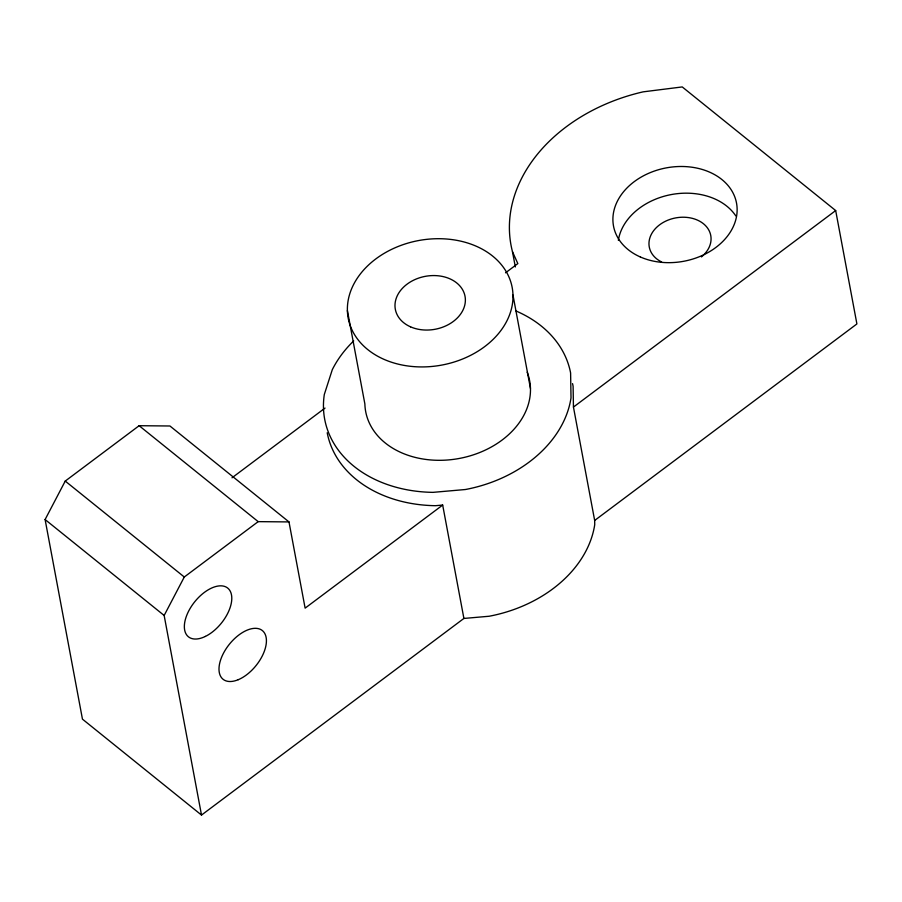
<?xml version="1.0" encoding="UTF-8"?>
<svg xmlns="http://www.w3.org/2000/svg" width="902" height="902" viewBox="0 0 902 902"><rect width="100%" height="100%" fill="white"/><g stroke="black" fill="none" stroke-linecap="round" stroke-linejoin="round"><path stroke-width="1.35" d="M45.1 519.541L65.237 481.082L139.133 425.71L169.937 425.992L288.99 521.92L305.124 608.14L442.679 505.064L463.899 618.445L201.507 815.07L82.454 719.142L45.1 519.541L164.153 615.468L201.507 815.07M164.153 615.468L184.29 577.009L258.186 521.638L288.99 521.92M232.017 477.789L325.024 408.087M505.548 272.81L517.838 263.598L512.483 251.737A166.825 126.663 -10.6 0 1 643.171 91.846L682.239 86.93L835.68 210.561L856.9 323.942L594.666 520.454L594.734 524.626A125.119 95.003 -10.6 0 1 489.143 616.246L463.899 618.445M594.666 520.454L573.447 407.073L835.68 210.561M442.679 505.064L435.497 505.695A125.119 95.003 -10.6 0 1 327.212 432.768M139.133 425.71L258.186 521.638M65.237 481.082L184.29 577.009M512.483 251.737L515.335 266.947M512.979 295.055A83.412 63.332 -10.6 0 1 390.284 361.815A83.412 63.332 -10.6 0 1 387.296 251.579A83.412 63.332 -10.6 0 1 512.979 295.055L530.455 388.435M347.394 310.581L364.87 403.949A83.412 63.332 -10.6 0 0 460.178 458.284A83.412 63.332 -10.6 0 0 527.196 372.222M573.447 407.073L573.108 386.293A125.119 95.003 -10.6 0 0 572.544 383.621M661.583 261.941A31.277 23.745 -10.6 0 1 656.137 227.823A31.277 23.745 -10.6 0 1 701.226 222.14A31.277 23.745 -10.6 0 1 701.418 256.923M353.708 340.9A125.119 95.003 -10.6 0 0 332.308 369.651L324.314 394.478A125.119 95.003 -10.6 0 0 432.994 492.357L465.421 489.515A125.119 95.003 -10.6 0 0 571.011 397.906L570.605 372.954A125.119 95.003 -10.6 0 0 516.023 310.987M618.355 240.304A62.565 47.502 -10.6 0 1 669.656 194.888A62.565 47.502 -10.6 0 1 735.795 215.882M640.364 256.98A62.565 47.502 -10.6 0 0 736.99 213.03A62.565 47.502 -10.6 0 0 647.704 173.725A62.565 47.502 -10.6 0 0 640.364 256.98M410.557 326.84A35.449 26.913 -10.6 0 0 465.297 301.933A35.449 26.913 -10.6 0 0 414.706 279.665A35.449 26.913 -10.6 0 0 410.557 326.84M205.408 636.406A31.277 17.07 -51.1 0 0 229.807 590.449A31.277 17.07 -51.1 0 0 189.003 610.428A31.277 17.07 -51.1 0 0 205.408 636.406M238.241 679.702A31.277 17.07 -51.1 0 0 265.109 634.151A31.277 17.07 -51.1 0 0 224.778 650.883A31.277 17.07 -51.1 0 0 238.241 679.702"/></g></svg>
